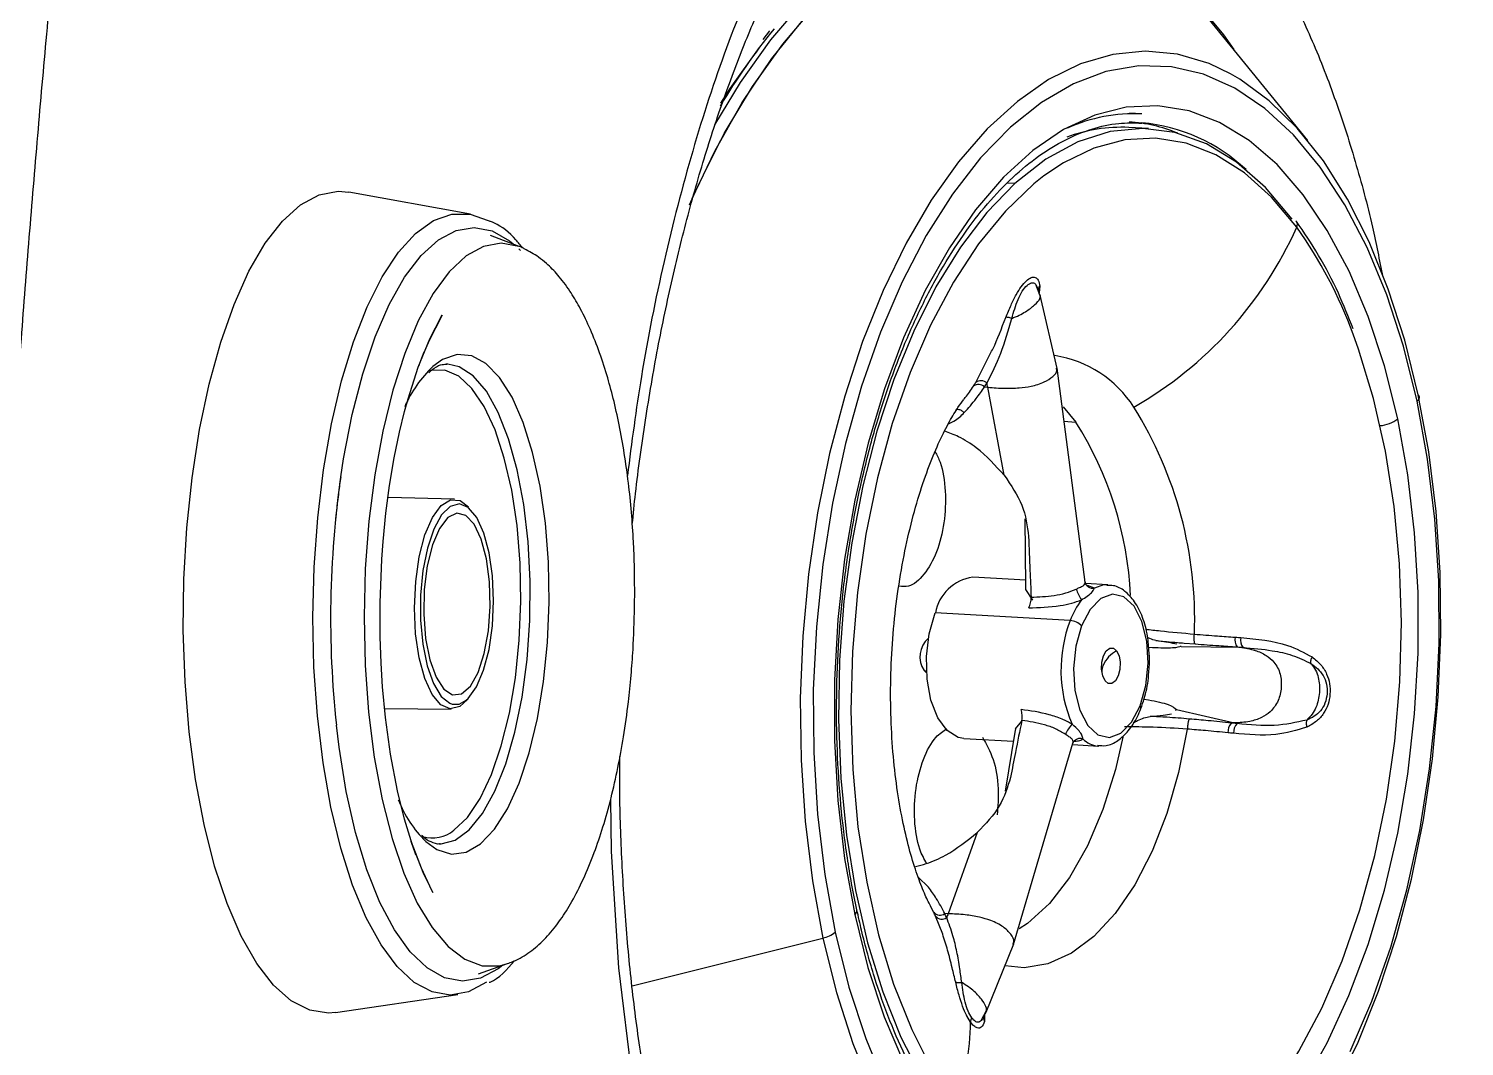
# Model space of a CAD drawing. Extents: x 398 to 508, y 623 to 782.
# Drawn here: x 406.779 to 409.928, y 715.376 to 717.607 of the extents above; entities that cross this region are included whole.
import ezdxf

# ---------------------------------------------------------------- set-up
doc = ezdxf.new("R2010")
doc.units = 0
doc.header["$MEASUREMENT"] = 0
doc.layers.add('GEOMETRY', color=2, linetype='Continuous', lineweight=25)

msp = doc.modelspace()

# ---------------------------------------------------------------- linework, layer by layer
at = {"layer": 'GEOMETRY'}
for p, q in [((409.5843, 717.3623), (409.3658, 717.6306)), ((408.4039, 717.6028), (408.389, 717.5835)), ((409.2202, 717.4209), (409.1933, 717.4224)), ((409.235, 717.3886), (409.1915, 717.391)), ((408.2957, 717.3615), (408.2904, 717.3515)), ((408.9418, 717.2678), (408.9253, 717.2687)), ((407.7479, 717.2008), (407.4813, 717.2492)), ((409.5593, 717.185), (409.5584, 717.1862)), ((407.8549, 717.1298), (407.7916, 717.1539)), ((407.8536, 717.1251), (407.8576, 717.1212)), ((408.9979, 717.02), (408.9889, 717.0443)), ((408.9965, 717.0426), (408.9949, 717.0281)), ((408.9973, 717.0228), (408.9949, 717.0268)), ((409.0344, 716.8622), (408.9976, 717.0229)), ((408.8561, 716.8318), (408.8879, 716.8942)), ((407.6983, 716.8721), (407.6956, 716.8722)), ((409.096, 716.3935), (409.0343, 716.8631)), ((408.8752, 716.8219), (408.8824, 716.8212)), ((408.9186, 716.6281), (408.8824, 716.8212)), ((409.0477, 716.7781), (409.0753, 716.7448)), ((409.0496, 716.7466), (409.0753, 716.7448)), ((407.713, 716.5756), (407.567, 716.5794)), ((408.9662, 716.3848), (408.9644, 716.5323)), ((408.966, 716.3981), (408.8496, 716.4046)), ((408.9662, 716.3775), (408.9662, 716.3848)), ((408.9816, 716.3543), (408.9662, 716.3775)), ((409.1455, 716.3881), (409.0967, 716.3908)), ((409.1162, 716.3807), (409.1012, 716.3862)), ((409.0632, 716.3096), (408.7674, 716.3261)), ((409.2437, 716.2497), (409.2352, 716.2501)), ((409.3067, 716.2528), (409.3049, 716.2537)), ((409.3067, 716.2528), (409.4358, 716.2509)), ((409.3128, 716.2602), (409.3372, 716.2582)), ((409.4292, 716.2517), (409.4358, 716.2509)), ((408.7481, 716.1948), (408.7429, 716.1997)), ((408.7429, 716.1997), (408.7478, 716.1995)), ((409.2252, 716.1374), (409.2351, 716.1357)), ((407.5595, 716.1165), (407.7055, 716.1155)), ((408.9432, 716.0717), (408.9568, 716.0886)), ((409.2941, 716.1123), (409.2963, 716.1141)), ((409.2963, 716.1141), (409.4233, 716.085)), ((408.9421, 716.0648), (408.9203, 715.9351)), ((408.9432, 716.0717), (408.9421, 716.0648)), ((409.4233, 716.085), (409.4167, 716.0849)), ((408.8298, 716.0508), (408.9387, 716.0447)), ((408.939, 715.5994), (409.0693, 716.0408)), ((409.0683, 716.0375), (409.1257, 716.0343)), ((409.1236, 716.0344), (409.1257, 716.0343)), ((408.8595, 715.8447), (408.7954, 715.6665)), ((408.7525, 715.7247), (408.7295, 715.747)), ((408.7639, 715.6696), (408.758, 715.6801)), ((408.7835, 715.6217), (408.7679, 715.6611)), ((408.7954, 715.6665), (408.7882, 715.6667)), ((408.1023, 715.5087), (408.5209, 715.6133)), ((408.8789, 715.4504), (408.9393, 715.6003)), ((407.7654, 715.535), (407.8294, 715.5571)), ((407.8186, 715.5534), (407.8088, 715.5459)), ((407.4521, 715.4498), (407.7201, 715.4895)), ((408.8446, 715.4288), (408.8366, 715.4423)), ((408.8678, 715.4326), (408.8799, 715.4541)), ((408.8712, 715.4361), (408.8678, 715.4327)), ((408.8759, 715.4467), (408.8712, 715.4361)), ((408.8756, 715.4461), (408.8751, 715.4303))]:
    msp.add_line(p, q, dxfattribs=at)
at = {"layer": 'GEOMETRY', "flags": 128}
for points in [[(408.228, 717.2213), (408.2471, 717.2639), (408.3043, 717.3774), (408.3663, 717.481), (408.4326, 717.5739), (408.5026, 717.6553), (408.5757, 717.7245), (408.6513, 717.781), (408.7287, 717.8241), (408.8074, 717.8537), (408.8865, 717.8693), (408.9655, 717.8709), (409.0437, 717.8585), (409.1203, 717.8322), (409.1948, 717.7922), (409.2666, 717.7388), (409.3349, 717.6725), (409.3992, 717.5939), (409.4219, 717.5617)], [(408.234, 717.2353), (408.2837, 717.3387), (408.344, 717.4454), (408.4088, 717.5418), (408.4775, 717.627), (408.5495, 717.7002), (408.6242, 717.7609), (408.7009, 717.8084), (408.7791, 717.8425), (408.858, 717.8627), (408.937, 717.869), (409.0153, 717.8613), (409.0924, 717.8397), (409.1676, 717.8042), (409.2402, 717.7553), (409.3096, 717.6934), (409.3658, 717.6306)], [(408.2838, 717.3966), (408.34, 717.4897), (408.4066, 717.5832), (408.477, 717.6651), (408.5506, 717.7347), (408.6266, 717.7915), (408.7045, 717.8349), (408.7666, 717.8594)], [(408.2973, 717.4444), (408.3176, 717.4763), (408.3816, 717.5662)], [(409.4147, 717.5087), (409.3679, 717.5309), (409.2985, 717.5514), (409.2279, 717.5582), (409.1568, 717.5511), (409.0858, 717.5302), (409.0157, 717.4958), (408.9473, 717.4481), (408.8812, 717.3878), (408.818, 717.3154), (408.7585, 717.2316), (408.7033, 717.1373), (408.6529, 717.0335), (408.6079, 716.9212), (408.5686, 716.8016), (408.5356, 716.676), (408.5091, 716.5455), (408.4894, 716.4116), (408.4768, 716.2756), (408.4713, 716.139), (408.473, 716.003), (408.4819, 715.8692), (408.4979, 715.7388), (408.5209, 715.6133)], [(409.8242, 716.7906), (409.7941, 716.9111), (409.7574, 717.0239), (409.7145, 717.1277), (409.6657, 717.2215), (409.6117, 717.3042), (409.553, 717.3748), (409.4903, 717.4327), (409.4243, 717.4772), (409.3557, 717.5078), (409.2852, 717.5241), (409.2136, 717.526), (409.1417, 717.5135), (409.0703, 717.4867), (409.0002, 717.4459), (408.9321, 717.3915), (408.8668, 717.3242), (408.805, 717.2446), (408.7474, 717.1537), (408.6945, 717.0524), (408.6471, 716.9418), (408.6056, 716.8233), (408.5704, 716.698), (408.5419, 716.5673), (408.5206, 716.4327), (408.5065, 716.2957), (408.4998, 716.1576), (408.5007, 716.0202), (408.5091, 715.8848), (408.5249, 715.7529), (408.548, 715.6261)], [(409.8265, 716.8048), (409.7969, 716.9242), (409.7609, 717.0362), (409.7188, 717.1398), (409.6712, 717.2338), (409.6184, 717.3174), (409.5611, 717.3895), (409.4998, 717.4495), (409.4352, 717.4968), (409.4147, 717.5087)], [(409.7817, 716.7518), (409.7526, 716.8681), (409.7168, 716.9765), (409.6748, 717.076), (409.6271, 717.1653), (409.5742, 717.2434), (409.5168, 717.3094), (409.4555, 717.3624), (409.391, 717.4019), (409.3241, 717.4274), (409.2556, 717.4387), (409.1863, 717.4355), (409.117, 717.4179), (409.0485, 717.3861), (408.9816, 717.3405), (408.9171, 717.2817), (408.8558, 717.2102), (408.7983, 717.1271), (408.7454, 717.0331), (408.6977, 716.9295), (408.6556, 716.8174), (408.6198, 716.6982), (408.5906, 716.5732), (408.5685, 716.444), (408.5535, 716.312), (408.546, 716.1788), (408.5459, 716.0459), (408.5534, 715.915), (408.5683, 715.7874), (408.5905, 715.6648)], [(409.5498, 717.1897), (409.4912, 717.2592), (409.4283, 717.3146), (409.3619, 717.355), (409.2929, 717.3799), (409.2222, 717.389), (409.1508, 717.3821), (409.0796, 717.3594), (409.0096, 717.3211), (408.9418, 717.2678)], [(409.5601, 717.1719), (409.5047, 717.2381), (409.4452, 717.2913), (409.3825, 717.3309), (409.3174, 717.3563), (409.2506, 717.3674), (409.1829, 717.3638), (409.1153, 717.3458), (409.0486, 717.3134), (409.0056, 717.2845)], [(409.0056, 717.2845), (408.9837, 717.2671), (408.9212, 717.2075), (408.8621, 717.1354), (408.8071, 717.0516), (408.7568, 716.9572), (408.7119, 716.8533), (408.673, 716.7414), (408.6405, 716.6227), (408.6149, 716.4989), (408.5964, 716.3714), (408.5854, 716.2418), (408.5819, 716.1118), (408.5861, 715.9831), (408.5977, 715.8571), (408.6168, 715.7356), (408.643, 715.6201), (408.676, 715.5119), (408.7155, 715.4125), (408.7608, 715.3231), (408.7624, 715.3203)], [(408.9418, 717.2678), (408.8804, 717.2041), (408.8225, 717.1283), (408.7688, 717.0413), (408.7199, 716.9443), (408.6765, 716.8383), (408.6391, 716.7247), (408.6081, 716.6048), (408.5839, 716.4801), (408.5668, 716.3521), (408.5571, 716.2224), (408.5547, 716.0926), (408.5598, 715.9642), (408.5723, 715.8387), (408.5921, 715.7177), (408.6188, 715.6027), (408.6523, 715.4951), (408.692, 715.3961), (408.7375, 715.307), (408.7882, 715.2289)], [(407.4521, 715.4498), (407.4364, 715.4485), (407.3953, 715.4548), (407.3549, 715.4753), (407.316, 715.5096), (407.2792, 715.5571), (407.245, 715.6172), (407.214, 715.6888), (407.1867, 715.7708), (407.1635, 715.8619), (407.1447, 715.9608), (407.1308, 716.0657), (407.1218, 716.1752), (407.1179, 716.2874), (407.1192, 716.4006), (407.1257, 716.513), (407.1373, 716.6228), (407.1537, 716.7283), (407.1748, 716.8279), (407.2001, 716.9199), (407.2294, 717.0029), (407.262, 717.0756), (407.2976, 717.1369), (407.3356, 717.1857), (407.3753, 717.2214), (407.4161, 717.2434), (407.4575, 717.2512), (407.4813, 717.2492)], [(407.7833, 715.5166), (407.7437, 715.4955), (407.7036, 715.4883), (407.6637, 715.4952), (407.6246, 715.516), (407.587, 715.5505), (407.5516, 715.598), (407.5188, 715.6578), (407.4892, 715.7289), (407.4634, 715.8101), (407.4416, 715.9001), (407.4244, 715.9975), (407.412, 716.1005), (407.4045, 716.2075), (407.4021, 716.3169), (407.4049, 716.4266), (407.4128, 716.5351), (407.4256, 716.6404), (407.4432, 716.7409), (407.4652, 716.835), (407.4914, 716.9209), (407.5212, 716.9974), (407.5543, 717.0633), (407.5899, 717.1173), (407.6276, 717.1586), (407.6668, 717.1867), (407.7067, 717.2008), (407.7468, 717.201), (407.7864, 717.1871), (407.79, 717.1851)], [(407.4632, 716.6245), (407.4694, 716.6644), (407.4883, 716.7611), (407.5116, 716.8508), (407.5389, 716.9317), (407.5697, 717.0027), (407.6034, 717.0624), (407.6395, 717.1098), (407.6774, 717.1442), (407.7164, 717.1648), (407.7559, 717.1715), (407.7952, 717.164), (407.8335, 717.1425), (407.8441, 717.1338)], [(407.8549, 717.1298), (407.8536, 717.1302), (407.8152, 717.1373), (407.7765, 717.1302), (407.7383, 717.1091), (407.7013, 717.0743), (407.6661, 717.0265), (407.6333, 716.9665), (407.6037, 716.8954), (407.5776, 716.8145), (407.5555, 716.7251), (407.5379, 716.629), (407.525, 716.5278)], [(407.5498, 716.3482), (407.5536, 716.4444), (407.5564, 716.483), (407.5625, 716.545), (407.5705, 716.6059), (407.5807, 716.6665), (407.5922, 716.7225), (407.6033, 716.768), (407.6109, 716.7958), (407.6334, 716.8652), (407.659, 716.9274), (407.6839, 716.9757), (407.6861, 716.9794), (407.6861, 716.9794), (407.6861, 716.9794), (407.6861, 716.9794), (407.6861, 716.9794), (407.6861, 716.9794), (407.6861, 716.9794), (407.6861, 716.9794), (407.6861, 716.9794), (407.6861, 716.9794), (407.6861, 716.9794), (407.6861, 716.9793), (407.6853, 716.978), (407.6571, 716.9234), (407.6407, 716.8846), (407.6354, 716.8709), (407.6346, 716.8689), (407.6345, 716.8686), (407.6345, 716.8685), (407.6345, 716.8684), (407.6345, 716.8684), (407.6345, 716.8684), (407.6345, 716.8684), (407.6345, 716.8684), (407.6345, 716.8684), (407.6345, 716.8684), (407.6345, 716.8684), (407.6345, 716.8685), (407.6346, 716.8688), (407.6357, 716.8718), (407.6448, 716.895), (407.6463, 716.8985), (407.6463, 716.8985), (407.6463, 716.8985), (407.6463, 716.8985), (407.6463, 716.8985), (407.6463, 716.8985), (407.6463, 716.8985), (407.6463, 716.8984), (407.6462, 716.8983), (407.6462, 716.8981), (407.6459, 716.8974), (407.6445, 716.8943), (407.6441, 716.8932), (407.6439, 716.8927), (407.6438, 716.8925), (407.6438, 716.8924), (407.6438, 716.8923), (407.6437, 716.8923), (407.6437, 716.8923)], [(409.5453, 715.3338), (409.5646, 715.3651), (409.6148, 715.4596), (409.6597, 715.5634), (409.6987, 715.6753), (409.7311, 715.794), (409.7567, 715.9178), (409.7752, 716.0453), (409.7862, 716.1749), (409.7897, 716.3049), (409.7856, 716.4336), (409.7739, 716.5596), (409.7548, 716.6811), (409.7286, 716.7967), (409.6956, 716.9048), (409.6838, 716.9373)], [(407.6497, 715.825), (407.6742, 715.8072), (407.7061, 715.7973), (407.7383, 715.8015), (407.7701, 715.8198), (407.8006, 715.8518), (407.829, 715.8965), (407.8545, 715.9529), (407.8766, 716.0194), (407.8947, 716.0944), (407.9082, 716.1758), (407.9169, 716.2617), (407.9205, 716.3497), (407.9189, 716.4376), (407.9121, 716.5232), (407.9004, 716.6041), (407.884, 716.6783), (407.8634, 716.7439), (407.839, 716.7992), (407.8116, 716.8427), (407.7818, 716.8734), (407.7505, 716.8903), (407.7183, 716.8932), (407.6862, 716.8819), (407.6656, 716.8668)], [(407.7116, 715.8496), (407.7412, 715.8779), (407.7688, 715.919), (407.7938, 715.9717), (407.8154, 716.0347), (407.8331, 716.1062), (407.8464, 716.1842), (407.8548, 716.2666), (407.8583, 716.3512), (407.8566, 716.4357), (407.8499, 716.5177), (407.8382, 716.5951), (407.822, 716.6656), (407.8017, 716.7275), (407.7778, 716.7789), (407.751, 716.8185), (407.722, 716.8453), (407.6916, 716.8584), (407.6606, 716.8576), (407.6571, 716.8566)], [(407.6833, 715.8197), (407.7142, 715.8281), (407.7451, 715.8507), (407.7745, 715.8867), (407.8015, 715.9353), (407.8253, 715.995), (407.8454, 716.0644), (407.8612, 716.1414), (407.8722, 716.224), (407.8782, 716.3099), (407.879, 716.3969), (407.8745, 716.4824), (407.865, 716.5642), (407.8505, 716.64), (407.8316, 716.7078), (407.8088, 716.7658), (407.7827, 716.8123), (407.7539, 716.8461), (407.7233, 716.8662), (407.6983, 716.8721)], [(409.2849, 714.8977), (409.3317, 714.9223), (409.4001, 714.9699), (409.4662, 715.0303), (409.5294, 715.1027), (409.5889, 715.1865), (409.6441, 715.2808), (409.6945, 715.3846), (409.7395, 715.4969), (409.7788, 715.6165), (409.8118, 715.7421), (409.8383, 715.8726), (409.858, 716.0065), (409.8706, 716.1424), (409.8761, 716.2791), (409.8744, 716.4151), (409.8655, 716.5489), (409.8495, 716.6792), (409.8265, 716.8048)], [(409.6776, 715.3643), (409.725, 715.4748), (409.7666, 715.5934), (409.8018, 715.7187), (409.8302, 715.8494), (409.8516, 715.984), (409.8657, 716.121), (409.8723, 716.259), (409.8714, 716.3965), (409.863, 716.5319), (409.8472, 716.6637), (409.8242, 716.7906)], [(409.8242, 716.7906), (409.8261, 716.7925), (409.8275, 716.7945), (409.8285, 716.7964), (409.8291, 716.7982), (409.8292, 716.8), (409.8288, 716.8017), (409.8279, 716.8033), (409.8265, 716.8048)], [(409.5738, 715.2896), (409.6267, 715.3836), (409.6745, 715.4872), (409.7165, 715.5993), (409.7523, 715.7185), (409.7815, 715.8434), (409.8037, 715.9727), (409.8186, 716.1047), (409.8262, 716.2379), (409.8262, 716.3708), (409.8187, 716.5017), (409.8038, 716.6293), (409.7817, 716.7518)], [(407.7407, 716.136), (407.7244, 716.1212), (407.7034, 716.1156), (407.6827, 716.1245), (407.6637, 716.1472), (407.6475, 716.1824), (407.6352, 716.2278), (407.6275, 716.2807), (407.6249, 716.3376), (407.6277, 716.3951), (407.6355, 716.4494), (407.6479, 716.4972), (407.6642, 716.5354), (407.6833, 716.5618), (407.704, 716.5746), (407.725, 716.5729), (407.7437, 716.5586)], [(407.7429, 716.5573), (407.7236, 716.5654), (407.7034, 716.56), (407.6843, 716.5412), (407.6672, 716.51)], [(407.7645, 716.1959), (407.7781, 716.2372), (407.7871, 716.2866), (407.7911, 716.3403), (407.7896, 716.3945), (407.7829, 716.445), (407.7714, 716.4881), (407.7559, 716.5206), (407.7376, 716.5401), (407.7179, 716.5452), (407.6982, 716.5355), (407.68, 716.5117), (407.6646, 716.4755), (407.6532, 716.4298), (407.6466, 716.3777), (407.6454, 716.3233), (407.6495, 716.2705), (407.6587, 716.2232), (407.6724, 716.185), (407.6894, 716.1588), (407.7086, 716.1463), (407.7285, 716.1487), (407.7476, 716.1656), (407.7645, 716.1959)], [(407.7382, 716.1346), (407.7427, 716.1386), (407.761, 716.1638), (407.7766, 716.2004), (407.7885, 716.2462), (407.796, 716.2981), (407.7986, 716.353), (407.7961, 716.4075), (407.7888, 716.4581), (407.777, 716.5015), (407.7615, 716.5352), (407.7433, 716.557), (407.7429, 716.5573)], [(407.525, 716.5278), (407.5171, 716.4233), (407.5144, 716.3174), (407.5168, 716.212), (407.5243, 716.1089), (407.5368, 716.01), (407.5541, 715.9171), (407.5758, 715.8318), (407.6016, 715.7557), (407.6311, 715.69), (407.6636, 715.636), (407.6986, 715.5947), (407.7355, 715.5667), (407.7737, 715.5526), (407.8123, 715.5526), (407.8294, 715.5571)], [(407.6672, 716.51), (407.6534, 716.4685), (407.6436, 716.4193), (407.6385, 716.3654), (407.6384, 716.3103), (407.6434, 716.2574), (407.653, 716.21), (407.6667, 716.1711), (407.6837, 716.1432), (407.7028, 716.128), (407.7075, 716.1264)], [(409.1455, 716.3881), (409.1363, 716.3877), (409.1162, 716.3807)], [(407.6277, 715.7969), (407.6277, 715.797), (407.6273, 715.7982), (407.6262, 715.8009), (407.6261, 715.8012), (407.6261, 715.8013), (407.6261, 715.8012), (407.6261, 715.8011), (407.6262, 715.8009), (407.6263, 715.8007), (407.6264, 715.8003), (407.6267, 715.7995), (407.6276, 715.7972), (407.6282, 715.7955), (407.6284, 715.7952), (407.6284, 715.795), (407.6284, 715.795), (407.6284, 715.795), (407.6284, 715.795), (407.6284, 715.795), (407.6284, 715.795), (407.6284, 715.795), (407.6284, 715.795), (407.6284, 715.7951), (407.6282, 715.7957), (407.6265, 715.8001), (407.6193, 715.8205), (407.6177, 715.8252), (407.6176, 715.8254), (407.6176, 715.8254), (407.6176, 715.8255), (407.6176, 715.8255), (407.6176, 715.8254), (407.6176, 715.8254), (407.6176, 715.8254), (407.6176, 715.8254), (407.6176, 715.8254), (407.6176, 715.8254), (407.6177, 715.8252), (407.618, 715.8241), (407.6226, 715.811), (407.6395, 715.7671), (407.6626, 715.7183), (407.6655, 715.713), (407.6656, 715.7129), (407.6656, 715.7129), (407.6656, 715.7129), (407.6656, 715.7129), (407.6656, 715.7129), (407.6656, 715.7129), (407.6656, 715.7129), (407.6656, 715.7129), (407.6656, 715.7129), (407.6656, 715.7129), (407.6656, 715.7129), (407.6656, 715.7129), (407.6652, 715.7136), (407.6457, 715.7531), (407.6207, 715.8166), (407.6029, 715.8741), (407.5875, 715.9364), (407.5724, 716.0162), (407.5613, 716.0972), (407.5551, 716.1645), (407.5519, 716.216), (407.5499, 716.2735), (407.5498, 716.3482)], [(409.2167, 716.1227), (409.2292, 716.1674), (409.2342, 716.2163), (409.2313, 716.2646), (409.2205, 716.3075), (409.2032, 716.3409), (409.1808, 716.3616), (409.1557, 716.3674), (409.1302, 716.3578), (409.1069, 716.3338), (409.0881, 716.2977)], [(408.8298, 716.0508), (408.8178, 716.0531), (408.7934, 716.0681), (408.7729, 716.0962), (408.7577, 716.1348), (408.7492, 716.181), (408.748, 716.231), (408.7542, 716.2807), (408.7674, 716.3261)], [(409.0881, 716.2977), (409.0755, 716.253), (409.0705, 716.2042), (409.0735, 716.1559), (409.0842, 716.1129), (409.1016, 716.0795), (409.124, 716.0589), (409.1491, 716.053), (409.1746, 716.0626), (409.1978, 716.0866), (409.2167, 716.1227)], [(409.1397, 716.1775), (409.1345, 716.1884), (409.132, 716.2026), (409.1327, 716.2179), (409.1363, 716.2321), (409.1424, 716.2429), (409.15, 716.2488), (409.158, 716.2488), (409.1651, 716.2429)], [(409.1651, 716.2429), (409.1703, 716.232), (409.1727, 716.2179), (409.1721, 716.2025), (409.1685, 716.1884), (409.1624, 716.1775), (409.1548, 716.1717), (409.1468, 716.1717), (409.1397, 716.1775)], [(407.7075, 716.1264), (407.7229, 716.1264), (407.7382, 716.1346)], [(407.8088, 715.5459), (407.7698, 715.5252), (407.7303, 715.5186), (407.691, 715.5261), (407.6527, 715.5476), (407.6159, 715.5828), (407.5812, 715.631), (407.5494, 715.6914), (407.5208, 715.763), (407.496, 715.8446), (407.4755, 715.9347), (407.4596, 716.0318), (407.4537, 716.0799)], [(409.32, 716.0714), (409.301, 715.9761), (409.275, 715.8862), (409.2427, 715.8036), (409.2047, 715.7301), (409.1619, 715.6674), (409.1153, 715.6169), (409.0657, 715.5797), (409.0145, 715.5565), (408.9626, 715.548), (408.9204, 715.552)], [(409.1784, 716.0541), (409.1624, 715.9825), (409.1351, 715.8948), (409.1013, 715.8153), (409.0618, 715.7462), (409.0175, 715.6891), (408.9697, 715.6454), (408.9516, 715.6331)], [(408.0549, 715.9162), (408.0564, 715.8027), (408.0728, 715.5482), (408.1022, 715.3026), (408.1445, 715.0686), (408.1993, 714.8478), (408.2659, 714.6442), (408.3449, 714.4582), (408.4352, 714.2932), (408.5353, 714.1522), (408.6463, 714.0354), (408.7661, 713.9454), (408.8928, 713.8837), (409.0234, 713.8516), (409.1588, 713.8477), (409.2966, 713.8722), (409.3078, 713.8754), (409.4521, 713.9329), (409.5958, 714.0199), (409.7354, 714.1347), (409.8684, 714.2766), (409.9939, 714.4442)], [(407.6786, 715.8197), (407.6825, 715.8197), (407.6833, 715.8197)], [(408.5905, 715.6648), (408.6196, 715.5486), (408.6553, 715.4401), (408.6973, 715.3407)], [(408.548, 715.6261), (408.578, 715.5056), (408.6147, 715.3928), (408.6577, 715.289)], [(408.5209, 715.6133), (408.5505, 715.4939), (408.5865, 715.3818), (408.6286, 715.2783), (408.6762, 715.1842), (408.729, 715.1007), (408.7863, 715.0286), (408.8476, 714.9685), (408.9122, 714.9212), (408.9795, 714.8872), (409.0489, 714.8666), (409.1195, 714.8599), (409.1906, 714.867), (409.2616, 714.8879), (409.2849, 714.8977)]]:
    msp.add_lwpolyline(points, dxfattribs=at)
at = {"layer": 'GEOMETRY'}
for centre, radius, start, end in [((409.4727, 716.7424), 1.3671, 140.7463, 149.4214), ((409.2042, 717.0656), 0.3556, 87.424, 114.4208), ((409.1752, 717.0515), 0.3398, 87.2459, 110.5758), ((409.1729, 717.0719), 0.3315, 67.6033, 86.6637), ((409.1863, 717.0199), 0.3828, 46.7101, 84.8969), ((408.778, 717.5218), 0.8568, 299.7187, 335.9007), ((409.5485, 717.1778), 0.013, 332.9125, 33.5983), ((408.7468, 716.5932), 0.9982, 20.1672, 35.4362), ((408.9905, 716.6411), 0.2524, 32.7658, 81.1149), ((407.8508, 716.6709), 0.2696, 133.384, 156.4695), ((408.862, 716.8085), 0.0188, 45.491, 126.8577), ((408.8675, 716.8165), 0.0191, 46.5921, 126.683), ((408.4594, 716.3124), 0.8769, 357.8657, 32.0423), ((409.7367, 716.811), 0.0743, 275.0618, 307.2898), ((408.4223, 716.3292), 0.774, 2.6228, 32.4759), ((409.6294, 716.3145), 2.1883, 171.8558, 186.1542), ((408.8627, 716.3086), 0.0969, 97.7531, 169.5603), ((409.1749, 716.4112), 0.1038, 198.315, 212.9053), ((409.1128, 716.3985), 0.0181, 189.3496, 280.5345), ((409.237, 716.2445), 0.1856, 143.543, 159.4744), ((409.344, 716.201), 0.3011, 158.8453, 203.18), ((409.0612, 716.2734), 0.0362, 42.1119, 86.7929), ((408.7877, 716.2299), 0.054, 131.008, 213.9373), ((409.4488, 716.2665), 0.0246, 164.8134, 217.2522), ((409.4602, 716.2658), 0.0236, 164.476, 219.3278), ((409.1937, 716.1867), 0.063, 116.9886, 157.1909), ((409.1725, 716.1963), 0.0398, 158.0026, 179.5437), ((409.2121, 716.1183), 0.00633, 343.7312, 44.1732), ((409.1724, 715.996), 0.1361, 140.5609, 151.8138), ((409.4378, 716.0657), 0.0286, 137.6323, 184.5757), ((409.4489, 716.0645), 0.0274, 135.6368, 184.8508), ((409.085, 716.0326), 0.0183, 70.2629, 132.9476), ((409.1299, 716.0894), 0.0554, 225.6804, 263.4244), ((407.832, 716.0107), 0.2602, 201.2109, 225.5207), ((407.6641, 715.9079), 0.0752, 253.6091, 309.1471), ((408.5847, 715.6738), 0.0107, 302.6476, 6.2171), ((408.7776, 715.6813), 0.018, 220.4853, 305.854), ((408.7818, 715.6731), 0.0183, 220.6765, 304.8043), ((408.5073, 715.6773), 0.0654, 281.9539, 308.4573), ((408.3039, 715.4311), 0.5407, 339.8502, 359.7611), ((408.8887, 715.4379), 0.0156, 145.3441, 208.9734)]:
    msp.add_arc(centre, radius, start, end, dxfattribs=at)
for points, knots in [([(407.0275, 707.8627), (407.0226, 707.899), (407.013, 707.9717), (406.9988, 708.0808), (406.9849, 708.1899), (406.9713, 708.299), (406.9579, 708.4081), (406.9448, 708.5173), (406.9319, 708.6264), (406.9194, 708.7356), (406.9071, 708.8448), (406.895, 708.954), (406.8833, 709.0633), (406.8718, 709.1725), (406.8606, 709.2818), (406.8497, 709.3911), (406.839, 709.5003), (406.8287, 709.6096), (406.8186, 709.7189), (406.8088, 709.8282), (406.7992, 709.9375), (406.7899, 710.0469), (406.781, 710.1562), (406.7722, 710.2655), (406.7638, 710.3749), (406.7556, 710.4842), (406.7477, 710.5936), (406.7401, 710.7029), (406.7328, 710.8123), (406.7257, 710.9216), (406.719, 711.031), (406.7125, 711.1404), (406.7062, 711.2497), (406.7003, 711.3591), (406.6946, 711.4685), (406.6892, 711.5778), (406.6841, 711.6872), (406.6793, 711.7966), (406.6747, 711.9059), (406.6704, 712.0153), (406.6664, 712.1247), (406.6626, 712.234), (406.6592, 712.3434), (406.656, 712.4527), (406.6531, 712.5621), (406.6505, 712.6714), (406.6481, 712.7807), (406.646, 712.8901), (406.6442, 712.9994), (406.6427, 713.1087), (406.6414, 713.218), (406.6405, 713.3273), (406.6398, 713.4366), (406.6394, 713.5459), (406.6392, 713.6929), (406.6396, 713.8777), (406.6413, 714.1003), (406.6442, 714.3229), (406.6482, 714.5455), (406.6533, 714.7682), (406.6596, 714.991), (406.6671, 715.2137), (406.6757, 715.4365), (406.6854, 715.6594), (406.6963, 715.8822), (406.7083, 716.1051), (406.7215, 716.328), (406.7359, 716.5509), (406.7514, 716.7739), (406.768, 716.9968), (406.7858, 717.2197), (406.8047, 717.4427), (406.8248, 717.6656), (406.8461, 717.8885), (406.8685, 718.1114), (406.892, 718.3342), (406.9167, 718.5571), (406.9425, 718.7798), (406.9694, 719.0026), (406.9974, 719.2253), (407.017, 719.3737), (407.0268, 719.4479)], [0, 0, 0, 0, 0.009498, 0.018992, 0.028484, 0.037974, 0.04746, 0.056943, 0.066424, 0.075902, 0.085377, 0.09485, 0.104319, 0.113786, 0.12325, 0.132712, 0.14217, 0.151626, 0.161079, 0.17053, 0.179978, 0.189423, 0.198866, 0.208306, 0.217744, 0.22718, 0.236613, 0.246043, 0.255472, 0.264898, 0.274323, 0.283745, 0.293165, 0.302583, 0.311999, 0.321413, 0.330826, 0.340236, 0.349645, 0.359052, 0.368458, 0.377862, 0.387264, 0.396665, 0.406065, 0.415463, 0.42486, 0.434256, 0.44365, 0.453044, 0.462436, 0.471828, 0.481218, 0.490608, 0.499997, 0.519112, 0.538234, 0.557361, 0.576494, 0.595635, 0.614783, 0.633939, 0.653103, 0.672277, 0.69146, 0.710653, 0.729857, 0.749071, 0.768296, 0.787533, 0.806782, 0.826044, 0.845317, 0.864604, 0.883903, 0.903217, 0.922544, 0.941886, 0.961242, 0.980614, 1, 1, 1, 1]), ([(409.1861, 718.5545), (409.1469, 718.5453), (409.0684, 718.5268), (408.9494, 718.4696), (408.8297, 718.3869), (408.7115, 718.2748), (408.5985, 718.1364), (408.4925, 717.9709), (408.3947, 717.7801), (408.3079, 717.5694), (408.2331, 717.3414), (408.1708, 717.0994), (408.1224, 716.8606), (408.1015, 716.7003), (408.092, 716.6275)], [0, 0, 0, 0, 0.074535, 0.149069, 0.233095, 0.31737, 0.401397, 0.489443, 0.577778, 0.665823, 0.752958, 0.840377, 0.92751, 1, 1, 1, 1]), ([(408.1028, 716.5201), (408.105, 716.5428), (408.1126, 716.6199), (408.131, 716.7493), (408.1578, 716.9071), (408.1899, 717.0604), (408.2265, 717.2079), (408.2673, 717.3482), (408.3119, 717.4804), (408.36, 717.6036), (408.4115, 717.7186), (408.4664, 717.8253), (408.5244, 717.9232), (408.5846, 718.0114), (408.6465, 718.0894), (408.7094, 718.1566), (408.7725, 718.213), (408.8352, 718.2582), (408.8917, 718.2908), (408.9263, 718.3037), (408.9411, 718.3093)], [0, 0, 0, 0, 0.024806, 0.084122, 0.143554, 0.202836, 0.26177, 0.320183, 0.377937, 0.43486, 0.491582, 0.548924, 0.606471, 0.66417, 0.721975, 0.779876, 0.837945, 0.8964, 0.955683, 1, 1, 1, 1]), ([(408.8076, 718.2366), (408.817, 718.2378), (408.8553, 718.2425), (408.9223, 718.2363), (409.0085, 718.2183), (409.0939, 718.1847), (409.1769, 718.1374), (409.2562, 718.0768), (409.3321, 718.0035), (409.4047, 717.9167), (409.4727, 717.8177), (409.535, 717.7084), (409.592, 717.5889), (409.6436, 717.4585), (409.6887, 717.3191), (409.7241, 717.1871), (409.7414, 717.0998), (409.7487, 717.063)], [0, 0, 0, 0, 0.022766, 0.093032, 0.163297, 0.235599, 0.307902, 0.37823, 0.448558, 0.520932, 0.593307, 0.663613, 0.733919, 0.806268, 0.878617, 0.948878, 1, 1, 1, 1]), ([(409.6123, 718.1748), (409.6508, 718.1426), (409.7278, 718.0781), (409.8357, 717.9525), (409.9357, 717.8059), (410.0258, 717.6379), (410.104, 717.4524), (410.1686, 717.2509), (410.2192, 717.0366), (410.2552, 716.8116), (410.2754, 716.5785), (410.2801, 716.3405), (410.2693, 716.1003), (410.2425, 715.861), (410.2006, 715.6257), (410.1443, 715.3976), (410.074, 715.18), (409.9911, 714.9754), (409.8963, 714.7856), (409.7906, 714.614), (409.6756, 714.4624), (409.5522, 714.3322), (409.4213, 714.2268), (409.2858, 714.1475), (409.1524, 714.0969), (409.0234, 714.0742), (408.8999, 714.0784), (408.7908, 714.1022), (408.726, 714.1364), (408.6988, 714.1508)], [0, 0, 0, 0, 0.035968, 0.071935, 0.108791, 0.145761, 0.182614, 0.219446, 0.256396, 0.293228, 0.330267, 0.367427, 0.404468, 0.441811, 0.479277, 0.516622, 0.55414, 0.59178, 0.629299, 0.667382, 0.705592, 0.743676, 0.782985, 0.822431, 0.861746, 0.898828, 0.936019, 0.9731, 1, 1, 1, 1]), ([(408.5953, 715.675), (408.5914, 715.6942), (408.58, 715.7499), (408.5657, 715.846), (408.5546, 715.9639), (408.5499, 716.0844), (408.5516, 716.2063), (408.5596, 716.3282), (408.574, 716.4489), (408.5944, 716.567), (408.6208, 716.6814), (408.6528, 716.7908), (408.69, 716.894), (408.732, 716.99), (408.7783, 717.0777), (408.8283, 717.1563), (408.8813, 717.2249), (408.9368, 717.2829), (408.9939, 717.3298), (409.0521, 717.3654), (409.1109, 717.3892), (409.1671, 717.4019), (409.2034, 717.4009), (409.2202, 717.4005)], [0, 0, 0, 0, 0.025726, 0.074735, 0.123794, 0.172885, 0.221999, 0.271122, 0.320244, 0.36935, 0.418429, 0.467469, 0.516458, 0.565383, 0.614235, 0.663008, 0.71171, 0.760374, 0.809049, 0.857856, 0.907005, 0.956785, 1, 1, 1, 1]), ([(407.8623, 717.1267), (407.8574, 717.1327), (407.8379, 717.1569), (407.811, 717.1782), (407.7885, 717.1857), (407.7827, 717.1877)], [0, 0, 0, 0, 0.198506, 0.790246, 1, 1, 1, 1]), ([(409.6838, 716.9491), (409.6732, 716.9756), (409.6503, 717.0331), (409.6088, 717.1127), (409.5759, 717.1608), (409.5593, 717.185)], [0, 0, 0, 0, 0.29735, 0.646113, 1, 1, 1, 1]), ([(407.8659, 717.1248), (407.8652, 717.1252), (407.8618, 717.1273), (407.858, 717.1287), (407.8549, 717.1298)], [0, 0, 0, 0, 0.192478, 1, 1, 1, 1]), ([(408.1079, 716.3391), (408.108, 716.3736), (408.1082, 716.4215), (408.1051, 716.4907), (408.1012, 716.5474), (408.0946, 716.6124), (408.0856, 716.6766), (408.0744, 716.7386), (408.0615, 716.796), (408.0465, 716.8512), (408.029, 716.9042), (408.0088, 716.9541), (407.9877, 716.9968), (407.9647, 717.0351), (407.9404, 717.0672), (407.9187, 717.0895), (407.8929, 717.1106), (407.8764, 717.1193), (407.8659, 717.1248)], [0, 0, 0, 0, 0.09413, 0.130948, 0.19152, 0.252883, 0.31698, 0.381436, 0.444408, 0.503463, 0.571227, 0.640564, 0.706548, 0.765876, 0.836152, 0.89751, 0.934649, 1, 1, 1, 1]), ([(408.9219, 716.9745), (408.9256, 716.9835), (408.9327, 717.0004), (408.9442, 717.0238), (408.9558, 717.0425), (408.9672, 717.0553), (408.978, 717.0627), (408.9872, 717.0631), (408.9941, 717.0564), (408.9957, 717.0474), (408.9965, 717.0426)], [0, 0, 0, 0, 0.145727, 0.273873, 0.386625, 0.499991, 0.613308, 0.726078, 0.854246, 1, 1, 1, 1]), ([(408.935, 716.9721), (408.9371, 716.9791), (408.9412, 716.993), (408.9486, 717.0138), (408.9579, 717.0326), (408.9686, 717.0455), (408.9788, 717.0517), (408.9863, 717.0496), (408.989, 717.0444), (408.99, 717.0424)], [0, 0, 0, 0, 0.1551256, 0.3067509, 0.4550915, 0.6046803, 0.754269, 0.9026097, 1, 1, 1, 1]), ([(408.99, 717.0424), (408.9907, 717.0414), (408.9925, 717.0391), (408.9931, 717.0352), (408.9935, 717.0329)], [0, 0, 0, 0, 0.406193, 1, 1, 1, 1]), ([(408.9935, 717.0329), (408.9934, 717.0335), (408.9932, 717.0356), (408.9942, 717.0389), (408.9958, 717.0414), (408.9965, 717.0426)], [0, 0, 0, 0, 0.189371, 0.600948, 1, 1, 1, 1]), ([(408.935, 716.9721), (408.9405, 716.9744), (408.9513, 716.9789), (408.9696, 716.9891), (408.9861, 717.0017), (408.9968, 717.0133), (408.9973, 717.0186), (408.9975, 717.0199)], [0, 0, 0, 0, 0.159329, 0.309249, 0.602893, 0.896537, 1, 1, 1, 1]), ([(408.9975, 717.0199), (408.9977, 717.0206), (408.9981, 717.0217), (408.9975, 717.0225), (408.9973, 717.0228)], [0, 0, 0, 0, 0.594068, 1, 1, 1, 1]), ([(408.8806, 716.8304), (408.8912, 716.8512), (408.912, 716.8922), (408.9274, 716.9457), (408.935, 716.9721)], [0, 0, 0, 0, 0.507393, 1, 1, 1, 1]), ([(408.8879, 716.8942), (408.8899, 716.8981), (408.9018, 716.9209), (408.9128, 716.9502), (408.9219, 716.9745)], [0, 0, 0, 0, 0.173178, 1, 1, 1, 1]), ([(408.935, 716.9721), (408.9337, 716.9726), (408.9309, 716.9734), (408.9271, 716.9743), (408.9239, 716.9747), (408.9225, 716.9745), (408.9219, 716.9745)], [0, 0, 0, 0, 0.232227, 0.480789, 0.739394, 1, 1, 1, 1]), ([(407.6565, 716.8529), (407.6606, 716.8566), (407.6719, 716.8669), (407.6851, 716.8718), (407.6934, 716.8716), (407.697, 716.8715)], [0, 0, 0, 0, 0.239495, 0.670055, 1, 1, 1, 1]), ([(408.8824, 716.8212), (408.8948, 716.8202), (408.9169, 716.8184), (408.9493, 716.8192), (408.9794, 716.8231), (409.0072, 716.8318), (409.0257, 716.8446), (409.0358, 716.8557), (409.0333, 716.8613), (409.0326, 716.8629)], [0, 0, 0, 0, 0.203875, 0.364704, 0.493666, 0.652277, 0.798252, 0.944226, 1, 1, 1, 1]), ([(408.8299, 716.7948), (408.831, 716.796), (408.8387, 716.805), (408.8452, 716.8149), (408.8508, 716.8235)], [0, 0, 0, 0, 0.134599, 1, 1, 1, 1]), ([(408.831, 716.7657), (408.8399, 716.7757), (408.8558, 716.7934), (408.8693, 716.8132), (408.8752, 716.8219)], [0, 0, 0, 0, 0.560335, 1, 1, 1, 1]), ([(408.8508, 716.8235), (408.8518, 716.825), (408.8536, 716.8278), (408.8553, 716.8306), (408.8561, 716.8318)], [0, 0, 0, 0, 0.559764, 1, 1, 1, 1]), ([(408.8752, 716.8219), (408.8762, 716.8234), (408.878, 716.8263), (408.8798, 716.8291), (408.8806, 716.8304)], [0, 0, 0, 0, 0.559876, 1, 1, 1, 1]), ([(408.8824, 716.8212), (408.8821, 716.8229), (408.8815, 716.826), (408.8809, 716.829), (408.8806, 716.8304)], [0, 0, 0, 0, 0.56, 1, 1, 1, 1]), ([(408.7584, 715.6804), (408.7541, 715.6888), (408.7453, 715.706), (408.7295, 715.7456), (408.7134, 715.7954), (408.6982, 715.8555), (408.6853, 715.9246), (408.6756, 716.0013), (408.6699, 716.0839), (408.6687, 716.1704), (408.6724, 716.2588), (408.6809, 716.3467), (408.6941, 716.4319), (408.7112, 716.5122), (408.7315, 716.5855), (408.7538, 716.65), (408.7767, 716.7044), (408.7986, 716.7471), (408.8177, 716.7783), (408.8261, 716.7894), (408.8301, 716.7946)], [0, 0, 0, 0, 0.047946, 0.098756, 0.151067, 0.205044, 0.260652, 0.317714, 0.375965, 0.435093, 0.494761, 0.554626, 0.614262, 0.673308, 0.731454, 0.788435, 0.844063, 0.89828, 0.951228, 1, 1, 1, 1]), ([(408.796, 716.741), (408.8002, 716.7428), (408.8138, 716.7486), (408.824, 716.7587), (408.831, 716.7657)], [0, 0, 0, 0, 0.306067, 1, 1, 1, 1]), ([(408.831, 716.7657), (408.829, 716.7673), (408.8259, 716.7697), (408.8213, 716.7716), (408.8178, 716.7723), (408.8146, 716.7725), (408.8129, 716.772), (408.8121, 716.7717)], [0, 0, 0, 0, 0.324201, 0.498772, 0.676757, 0.854237, 1, 1, 1, 1]), ([(408.9186, 716.6281), (408.8992, 716.6494), (408.8694, 716.6822), (408.8221, 716.712), (408.7981, 716.7212), (408.788, 716.7251)], [0, 0, 0, 0, 0.517099, 0.797571, 1, 1, 1, 1]), ([(408.767, 716.6796), (408.7709, 716.6723), (408.783, 716.6495), (408.7912, 716.5932), (408.7885, 716.5233), (408.7718, 716.4572), (408.7436, 716.4085), (408.7134, 716.3818), (408.6946, 716.3842), (408.6877, 716.3851)], [0, 0, 0, 0, 0.077462, 0.242868, 0.408352, 0.573814, 0.739304, 0.904797, 1, 1, 1, 1]), ([(407.4632, 716.6245), (407.4621, 716.6175), (407.4603, 716.6046), (407.4588, 716.5917), (407.4581, 716.5859)], [0, 0, 0, 0, 0.546772, 1, 1, 1, 1]), ([(408.9186, 716.6281), (408.9333, 716.6065), (408.9627, 716.5632), (408.969, 716.5168), (408.9721, 716.4936)], [0, 0, 0, 0, 0.499899, 1, 1, 1, 1]), ([(407.4581, 716.5859), (407.4564, 716.5726), (407.454, 716.5545), (407.4524, 716.5363), (407.4519, 716.5315)], [0, 0, 0, 0, 0.738666, 1, 1, 1, 1]), ([(408.9721, 716.4936), (408.973, 716.4689), (408.9747, 716.4245), (408.9767, 716.3802), (408.9775, 716.3607)], [0, 0, 0, 0, 0.557908, 1, 1, 1, 1]), ([(408.9775, 716.3607), (408.9942, 716.3614), (409.0188, 716.3624), (409.0527, 716.369), (409.0687, 716.3755), (409.0764, 716.3786)], [0, 0, 0, 0, 0.521467, 0.771559, 1, 1, 1, 1]), ([(409.0764, 716.3786), (409.0787, 716.3797), (409.0829, 716.3816), (409.0881, 716.3837), (409.0917, 716.3858), (409.0948, 716.3886), (409.0965, 716.3928), (409.0955, 716.3946), (409.095, 716.3955)], [0, 0, 0, 0, 0.182796, 0.321952, 0.445587, 0.56457, 0.763668, 1, 1, 1, 1]), ([(409.0878, 716.3548), (409.0923, 716.3576), (409.1011, 716.3629), (409.1121, 716.372), (409.1146, 716.3774), (409.1162, 716.3807)], [0, 0, 0, 0, 0.2957249, 0.5761229, 1, 1, 1, 1]), ([(409.1006, 716.3851), (409.0991, 716.3867), (409.0967, 716.3893), (409.0963, 716.3921), (409.0962, 716.3931)], [0, 0, 0, 0, 0.6286638, 1, 1, 1, 1]), ([(409.2362, 716.2389), (409.2354, 716.2512), (409.2336, 716.2789), (409.2227, 716.3176), (409.2058, 716.3514), (409.184, 716.3745), (409.1624, 716.3872), (409.1484, 716.3866), (409.1435, 716.3864)], [0, 0, 0, 0, 0.1560201, 0.353416, 0.5536183, 0.7365846, 0.9068793, 1, 1, 1, 1]), ([(408.9724, 716.3374), (408.9732, 716.339), (408.9747, 716.3423), (408.9764, 716.3483), (408.9775, 716.3548), (408.9775, 716.3587), (408.9775, 716.3607)], [0, 0, 0, 0, 0.239009, 0.48193, 0.734651, 1, 1, 1, 1]), ([(408.9724, 716.3374), (408.995, 716.338), (409.0255, 716.3388), (409.0653, 716.3468), (409.0808, 716.3523), (409.0878, 716.3548)], [0, 0, 0, 0, 0.608379, 0.823294, 1, 1, 1, 1]), ([(407.8294, 715.5571), (407.8371, 715.5602), (407.8566, 715.5678), (407.8877, 715.5889), (407.9169, 715.6164), (407.945, 715.6518), (407.9714, 715.6938), (407.9961, 715.7424), (408.0188, 715.7975), (408.039, 715.8571), (408.0564, 715.9195), (408.0714, 715.9857), (408.0842, 716.0561), (408.0937, 716.1241), (408.1003, 716.1883), (408.1056, 716.2577), (408.107, 716.3079), (408.1079, 716.3391)], [0, 0, 0, 0, 0.044616, 0.112227, 0.183772, 0.255596, 0.321585, 0.393998, 0.468883, 0.535579, 0.604904, 0.673602, 0.739748, 0.811841, 0.86546, 0.91647, 1, 1, 1, 1]), ([(409.2287, 716.2905), (409.2393, 716.2893), (409.2728, 716.2855), (409.3102, 716.2821), (409.3357, 716.2798)], [0, 0, 0, 0, 0.318585, 1, 1, 1, 1]), ([(409.3372, 716.2582), (409.3368, 716.2587), (409.3362, 716.2593), (409.3357, 716.2622), (409.3354, 716.2651), (409.3352, 716.2685), (409.3352, 716.2734), (409.3355, 716.2773), (409.3357, 716.2798)], [0, 0, 0, 0, 0.240748, 0.3703823, 0.5025525, 0.6343467, 0.7629013, 1, 1, 1, 1]), ([(409.3357, 716.2798), (409.3526, 716.2784), (409.3827, 716.2761), (409.4121, 716.2739), (409.4251, 716.273)], [0, 0, 0, 0, 0.560391, 1, 1, 1, 1]), ([(409.251, 716.2655), (409.2467, 716.2666), (409.2408, 716.268), (409.2347, 716.2716), (409.2331, 716.2726)], [0, 0, 0, 0, 0.737406, 1, 1, 1, 1]), ([(409.3067, 716.2528), (409.3024, 716.2514), (409.2938, 716.2485), (409.2604, 716.2493), (409.2437, 716.2497)], [0, 0, 0, 0, 0.499899, 1, 1, 1, 1]), ([(409.297, 716.2577), (409.2916, 716.2588), (409.2806, 716.2612), (409.261, 716.2641), (409.251, 716.2655)], [0, 0, 0, 0, 0.487854, 1, 1, 1, 1]), ([(409.251, 716.2655), (409.2668, 716.2641), (409.2873, 716.2622), (409.308, 716.2605), (409.3128, 716.2602)], [0, 0, 0, 0, 0.767103, 1, 1, 1, 1]), ([(409.3372, 716.2582), (409.3546, 716.2569), (409.3856, 716.2547), (409.4159, 716.2526), (409.4292, 716.2517)], [0, 0, 0, 0, 0.560335, 1, 1, 1, 1]), ([(409.4358, 716.2509), (409.4469, 716.2491), (409.4666, 716.246), (409.492, 716.2348), (409.5122, 716.2183), (409.5254, 716.1935), (409.5273, 716.1628), (409.5208, 716.1325), (409.504, 716.1093), (409.4814, 716.095), (409.4546, 716.0866), (409.4345, 716.0856), (409.4233, 716.085)], [0, 0, 0, 0, 0.127701, 0.228439, 0.309217, 0.408566, 0.5, 0.591434, 0.690783, 0.771561, 0.872299, 1, 1, 1, 1]), ([(409.4251, 716.273), (409.4274, 716.2728), (409.4315, 716.2725), (409.4356, 716.2722), (409.4374, 716.2721)], [0, 0, 0, 0, 0.559764, 1, 1, 1, 1]), ([(409.4292, 716.2517), (409.4316, 716.2515), (409.4358, 716.2512), (409.4401, 716.2509), (409.4419, 716.2508)], [0, 0, 0, 0, 0.559876, 1, 1, 1, 1]), ([(409.4358, 716.2509), (409.437, 716.2509), (409.439, 716.2508), (409.441, 716.2508), (409.4419, 716.2508)], [0, 0, 0, 0, 0.56, 1, 1, 1, 1]), ([(409.4374, 716.2721), (409.473, 716.2689), (409.53, 716.2639), (409.5764, 716.239), (409.5939, 716.2296)], [0, 0, 0, 0, 0.623428, 1, 1, 1, 1]), ([(409.4419, 716.2508), (409.4637, 716.2488), (409.5013, 716.2453), (409.5519, 716.2345), (409.5781, 716.2216), (409.5915, 716.2149)], [0, 0, 0, 0, 0.398585, 0.689275, 1, 1, 1, 1]), ([(409.2353, 716.195), (409.2365, 716.2067), (409.2382, 716.2216), (409.2366, 716.2358), (409.2362, 716.2389)], [0, 0, 0, 0, 0.783873, 1, 1, 1, 1]), ([(409.5915, 716.2149), (409.5951, 716.2102), (409.6019, 716.2013), (409.6096, 716.1799), (409.6111, 716.1516), (409.6054, 716.1237), (409.5945, 716.1035), (409.5864, 716.0954), (409.5822, 716.0913)], [0, 0, 0, 0, 0.132137, 0.256471, 0.5, 0.743529, 0.867863, 1, 1, 1, 1]), ([(409.5915, 716.2149), (409.5965, 716.2113), (409.6064, 716.2044), (409.6183, 716.1898), (409.6262, 716.1708), (409.6274, 716.1489), (409.623, 716.1275), (409.6123, 716.1105), (409.5984, 716.0986), (409.5877, 716.0938), (409.5822, 716.0913)], [0, 0, 0, 0, 0.128271, 0.253647, 0.376306, 0.500006, 0.623692, 0.746356, 0.871732, 1, 1, 1, 1]), ([(409.5939, 716.2296), (409.6006, 716.2242), (409.6131, 716.214), (409.6261, 716.1935), (409.6331, 716.1712), (409.6338, 716.148), (409.6296, 716.1253), (409.6193, 716.1047), (409.6034, 716.0873), (409.5896, 716.0797), (409.5823, 716.0757)], [0, 0, 0, 0, 0.145851, 0.274099, 0.386878, 0.500542, 0.613822, 0.727127, 0.855363, 1, 1, 1, 1]), ([(409.5915, 716.2149), (409.5913, 716.2157), (409.5907, 716.2175), (409.5909, 716.221), (409.5919, 716.2252), (409.5932, 716.2281), (409.5939, 716.2296)], [0, 0, 0, 0, 0.232227, 0.480789, 0.739393, 1, 1, 1, 1]), ([(409.2182, 716.1165), (409.2207, 716.1237), (409.228, 716.1443), (409.2343, 716.1714), (409.2351, 716.191), (409.2353, 716.195)], [0, 0, 0, 0, 0.295326, 0.856103, 1, 1, 1, 1]), ([(409.2351, 716.1357), (409.2514, 716.1323), (409.2843, 716.1254), (409.2923, 716.1179), (409.2963, 716.1141)], [0, 0, 0, 0, 0.493307, 1, 1, 1, 1]), ([(408.9572, 716.0906), (408.9524, 716.0673), (408.944, 716.0257), (408.9359, 715.9839), (408.9323, 715.9656)], [0, 0, 0, 0, 0.561975, 1, 1, 1, 1]), ([(409.0673, 716.0824), (409.0601, 716.0862), (409.0436, 716.0949), (409.0054, 716.1073), (408.976, 716.1115), (408.9556, 716.1144)], [0, 0, 0, 0, 0.1940714, 0.4428082, 1, 1, 1, 1]), ([(408.9572, 716.0906), (408.9575, 716.0925), (408.958, 716.0963), (408.9579, 716.1028), (408.9571, 716.109), (408.9561, 716.1126), (408.9556, 716.1144)], [0, 0, 0, 0, 0.265259, 0.518044, 0.761013, 1, 1, 1, 1]), ([(409.0524, 716.0603), (409.0453, 716.0645), (409.0305, 716.0733), (408.9978, 716.084), (408.9736, 716.088), (408.9572, 716.0906)], [0, 0, 0, 0, 0.22843, 0.478519, 1, 1, 1, 1]), ([(409.1232, 716.036), (409.1294, 716.0353), (409.1449, 716.0337), (409.1686, 716.0454), (409.1919, 716.0668), (409.2081, 716.0923), (409.2158, 716.1107), (409.2182, 716.1165)], [0, 0, 0, 0, 0.156983, 0.388472, 0.626355, 0.882065, 1, 1, 1, 1]), ([(409.2021, 716.0858), (409.2051, 716.0873), (409.213, 716.0912), (409.2253, 716.0967), (409.234, 716.0983), (409.2385, 716.0992)], [0, 0, 0, 0, 0.231752, 0.605455, 1, 1, 1, 1]), ([(409.2385, 716.0992), (409.2487, 716.0999), (409.2686, 716.1014), (409.2799, 716.104), (409.2855, 716.1053)], [0, 0, 0, 0, 0.512146, 1, 1, 1, 1]), ([(409.3248, 716.0936), (409.3083, 716.095), (409.2793, 716.0973), (409.2507, 716.0986), (409.2385, 716.0992)], [0, 0, 0, 0, 0.571582, 1, 1, 1, 1]), ([(409.3248, 716.0936), (409.3243, 716.0931), (409.3236, 716.0923), (409.3226, 716.0893), (409.3219, 716.0863), (409.3212, 716.0828), (409.3205, 716.0779), (409.3202, 716.074), (409.32, 716.0714)], [0, 0, 0, 0, 0.238919, 0.368015, 0.5, 0.631985, 0.761081, 1, 1, 1, 1]), ([(409.4167, 716.0849), (409.3997, 716.0866), (409.3695, 716.0897), (409.3385, 716.0924), (409.3248, 716.0936)], [0, 0, 0, 0, 0.559797, 1, 1, 1, 1]), ([(409.5822, 716.0913), (409.5591, 716.0861), (409.5121, 716.0755), (409.4572, 716.0809), (409.4293, 716.0836)], [0, 0, 0, 0, 0.492617, 1, 1, 1, 1]), ([(409.5822, 716.0913), (409.5818, 716.0904), (409.581, 716.0884), (409.5807, 716.0846), (409.581, 716.0802), (409.5819, 716.0772), (409.5823, 716.0757)], [0, 0, 0, 0, 0.246142, 0.500005, 0.753865, 1, 1, 1, 1]), ([(408.7483, 715.7767), (408.7429, 715.7866), (408.7291, 715.8119), (408.72, 715.8714), (408.7228, 715.9418), (408.7395, 716.0068), (408.7647, 716.0542), (408.7848, 716.067), (408.7932, 716.0723)], [0, 0, 0, 0, 0.119753, 0.306423, 0.493181, 0.679915, 0.866679, 1, 1, 1, 1]), ([(409.0691, 716.0409), (409.0692, 716.0411), (409.0697, 716.0419), (409.0695, 716.0445), (409.0685, 716.0476), (409.0658, 716.0512), (409.0604, 716.055), (409.0552, 716.0584), (409.0524, 716.0603)], [0, 0, 0, 0, 0.053424, 0.214676, 0.357786, 0.495446, 0.726165, 1, 1, 1, 1]), ([(409.0912, 716.0498), (409.0907, 716.0524), (409.0897, 716.0575), (409.0823, 716.0689), (409.0729, 716.0774), (409.0673, 716.0824)], [0, 0, 0, 0, 0.295814, 0.575948, 1, 1, 1, 1]), ([(409.32, 716.0714), (409.2946, 716.073), (409.2464, 716.0761), (409.203, 716.0763), (409.1824, 716.0763)], [0, 0, 0, 0, 0.525043, 1, 1, 1, 1]), ([(409.4093, 716.0634), (409.3928, 716.065), (409.3634, 716.0678), (409.3333, 716.0703), (409.32, 716.0714)], [0, 0, 0, 0, 0.559766, 1, 1, 1, 1]), ([(409.4216, 716.0622), (409.4193, 716.0624), (409.4152, 716.0628), (409.4111, 716.0632), (409.4093, 716.0634)], [0, 0, 0, 0, 0.560701, 1, 1, 1, 1]), ([(409.4293, 716.0836), (409.427, 716.0839), (409.4228, 716.0843), (409.4185, 716.0847), (409.4167, 716.0849)], [0, 0, 0, 0, 0.5602364, 1, 1, 1, 1]), ([(409.5823, 716.0757), (409.56, 716.0691), (409.5101, 716.0543), (409.4531, 716.0594), (409.4216, 716.0622)], [0, 0, 0, 0, 0.446778, 1, 1, 1, 1]), ([(409.4233, 716.085), (409.4244, 716.0847), (409.4265, 716.0843), (409.4284, 716.0838), (409.4293, 716.0836)], [0, 0, 0, 0, 0.56, 1, 1, 1, 1]), ([(408.8708, 716.0534), (408.8793, 716.0383), (408.8963, 716.008), (408.9078, 715.9449), (408.9044, 715.9025), (408.9028, 715.8832)], [0, 0, 0, 0, 0.3525, 0.705397, 1, 1, 1, 1]), ([(409.0694, 716.0411), (409.0694, 716.0412), (409.0695, 716.0425), (409.0712, 716.0441), (409.0729, 716.0456)], [0, 0, 0, 0, 0.062996, 1, 1, 1, 1]), ([(409.0715, 716.0446), (409.075, 716.0449), (409.0834, 716.0456), (409.0883, 716.0482), (409.0912, 716.0498)], [0, 0, 0, 0, 0.41103, 1, 1, 1, 1]), ([(408.7097, 714.1449), (408.6975, 714.1511), (408.6668, 714.1665), (408.6156, 714.2037), (408.5574, 714.2557), (408.4996, 714.3202), (408.4446, 714.3946), (408.3931, 714.4783), (408.3446, 714.5716), (408.2992, 714.6742), (408.2567, 714.787), (408.2175, 714.9097), (408.1823, 715.0413), (408.1514, 715.1807), (408.1254, 715.3265), (408.1046, 715.4773), (408.089, 715.6315), (408.0792, 715.7879), (408.0748, 715.9147), (408.0754, 715.9894), (408.0756, 716.0112)], [0, 0, 0, 0, 0.039141, 0.098099, 0.160587, 0.220821, 0.279537, 0.337243, 0.393196, 0.449442, 0.506693, 0.564813, 0.623605, 0.682828, 0.742221, 0.801461, 0.860313, 0.91861, 0.976275, 1, 1, 1, 1]), ([(408.9323, 715.9656), (408.9259, 715.9443), (408.9131, 715.9012), (408.8775, 715.8637), (408.8595, 715.8447)], [0, 0, 0, 0, 0.493307, 1, 1, 1, 1]), ([(407.6811, 715.8199), (407.6807, 715.8199), (407.674, 715.8182), (407.6639, 715.823), (407.6495, 715.8291), (407.642, 715.8377), (407.6414, 715.8384)], [0, 0, 0, 0, 0.033963, 0.551961, 0.963392, 1, 1, 1, 1]), ([(408.7239, 715.7701), (408.7317, 715.772), (408.7542, 715.7775), (408.8028, 715.7993), (408.8372, 715.8269), (408.8595, 715.8447)], [0, 0, 0, 0, 0.15936, 0.454978, 1, 1, 1, 1]), ([(408.7882, 715.6667), (408.7823, 715.6779), (408.7717, 715.6981), (408.7584, 715.7166), (408.7525, 715.7247)], [0, 0, 0, 0, 0.559797, 1, 1, 1, 1]), ([(409.0847, 715.02), (409.0818, 715.0199), (409.0588, 715.0194), (409.0164, 715.0301), (408.958, 715.0531), (408.9014, 715.0894), (408.8475, 715.1368), (408.7966, 715.1953), (408.7492, 715.2641), (408.7059, 715.3428), (408.667, 715.4304), (408.6331, 715.5264), (408.61, 715.6092), (408.5987, 715.66), (408.5953, 715.675)], [0, 0, 0, 0, 0.014181, 0.112242, 0.210024, 0.306286, 0.401054, 0.494859, 0.588198, 0.681386, 0.774568, 0.867825, 0.961193, 1, 1, 1, 1]), ([(408.7679, 715.6611), (408.7671, 715.6627), (408.7658, 715.6655), (408.7645, 715.6684), (408.7639, 715.6696)], [0, 0, 0, 0, 0.560701, 1, 1, 1, 1]), ([(408.7923, 715.658), (408.7915, 715.6596), (408.7902, 715.6625), (408.7888, 715.6654), (408.7882, 715.6667)], [0, 0, 0, 0, 0.560236, 1, 1, 1, 1]), ([(408.7954, 715.6665), (408.7948, 715.6649), (408.7938, 715.6621), (408.7927, 715.6592), (408.7923, 715.658)], [0, 0, 0, 0, 0.56, 1, 1, 1, 1]), ([(408.8253, 715.5156), (408.8239, 715.5257), (408.8208, 715.5494), (408.8149, 715.5837), (408.8058, 715.6218), (408.7971, 715.645), (408.7923, 715.658)], [0, 0, 0, 0, 0.182524, 0.429956, 0.681794, 1, 1, 1, 1]), ([(408.9373, 715.6), (408.9383, 715.6018), (408.9418, 715.6078), (408.9336, 715.6217), (408.9173, 715.6384), (408.8912, 715.6517), (408.862, 715.66), (408.83, 715.6651), (408.8078, 715.666), (408.7954, 715.6665)], [0, 0, 0, 0, 0.059021, 0.204494, 0.349966, 0.508032, 0.636551, 0.796826, 1, 1, 1, 1]), ([(408.812, 715.5161), (408.8094, 715.5268), (408.8035, 715.5516), (408.7946, 715.5872), (408.7872, 715.6102), (408.7835, 715.6217)], [0, 0, 0, 0, 0.27607, 0.638788, 1, 1, 1, 1]), ([(407.7892, 715.5161), (407.7897, 715.5163), (407.81, 715.524), (407.8274, 715.544), (407.8444, 715.5635)], [0, 0, 0, 0, 0.026189, 1, 1, 1, 1]), ([(408.8253, 715.5156), (408.8238, 715.5154), (408.8208, 715.5151), (408.8169, 715.515), (408.8138, 715.5153), (408.8126, 715.5159), (408.812, 715.5161)], [0, 0, 0, 0, 0.246153, 0.50002, 0.753876, 1, 1, 1, 1]), ([(408.8273, 715.4635), (408.8245, 715.4716), (408.8187, 715.489), (408.8144, 715.5067), (408.812, 715.5161)], [0, 0, 0, 0, 0.467846, 1, 1, 1, 1]), ([(408.8475, 715.4382), (408.8446, 715.4428), (408.8388, 715.452), (408.8325, 715.4728), (408.8283, 715.4944), (408.8263, 715.5085), (408.8253, 715.5156)], [0, 0, 0, 0, 0.247356, 0.492706, 0.743429, 1, 1, 1, 1]), ([(408.8796, 715.4542), (408.8796, 715.4559), (408.88, 715.4622), (408.8712, 715.4767), (408.8569, 715.4929), (408.8403, 715.5063), (408.8304, 715.5125), (408.8253, 715.5156)], [0, 0, 0, 0, 0.109849, 0.401401, 0.692953, 0.841806, 1, 1, 1, 1]), ([(408.8366, 715.4423), (408.8362, 715.4429), (408.8328, 715.4485), (408.8299, 715.4564), (408.8273, 715.4635)], [0, 0, 0, 0, 0.108576, 1, 1, 1, 1]), ([(408.8475, 715.4382), (408.8467, 715.4366), (408.845, 715.4335), (408.8448, 715.4304), (408.8446, 715.4288)], [0, 0, 0, 0, 0.492502, 1, 1, 1, 1]), ([(408.8751, 715.4303), (408.8731, 715.4254), (408.8696, 715.4166), (408.8605, 715.4148), (408.8521, 715.4196), (408.847, 715.4258), (408.8446, 715.4288)], [0, 0, 0, 0, 0.361884, 0.633278, 0.825859, 1, 1, 1, 1]), ([(408.8678, 715.4327), (408.8667, 715.4315), (408.8637, 715.4279), (408.8565, 715.4281), (408.8505, 715.4348), (408.8475, 715.4382)], [0, 0, 0, 0, 0.19683, 0.596885, 1, 1, 1, 1]), ([(408.8759, 715.4467), (408.8776, 715.4484), (408.8798, 715.4504), (408.8796, 715.4536), (408.8796, 715.4542)], [0, 0, 0, 0, 0.802211, 1, 1, 1, 1])]:
    msp.add_open_spline(points, degree=3, knots=knots, dxfattribs=at)

doc.saveas('drawing.dxf')
